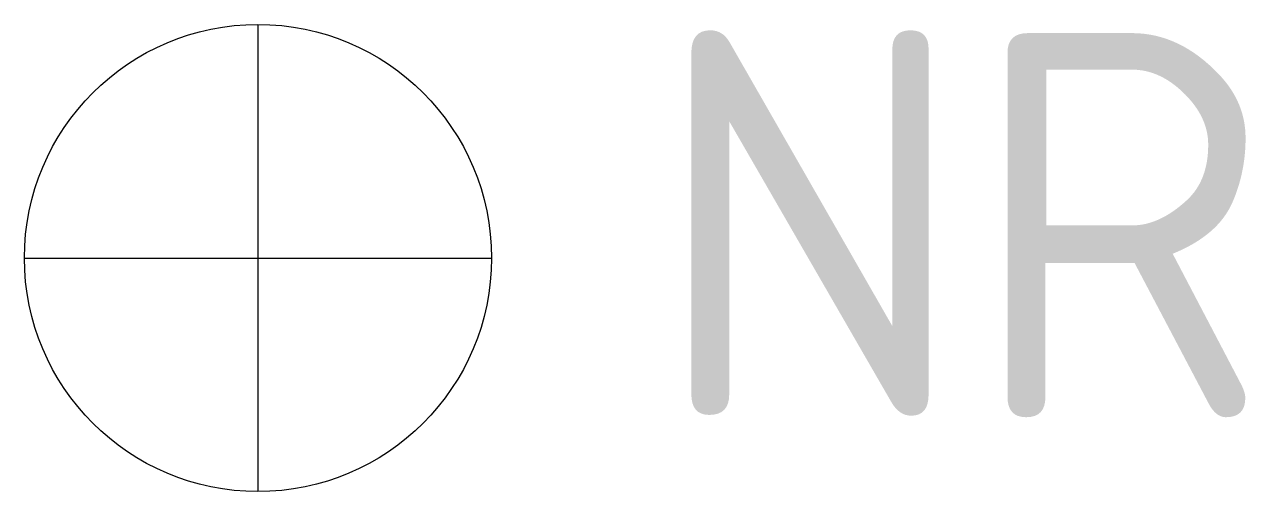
# Model space of a CAD drawing. Extents: x -1.51 to 6.4, y -1.51 to 1.51.
import ezdxf

# ---------------------------------------------------------------- set-up
doc = ezdxf.new("R2010")
doc.units = 0
doc.header["$LTSCALE"] = 0.2
doc.styles.add('NLCS-ISO', font='NLCS-ISO.ttf')

msp = doc.modelspace()

# ---------------------------------------------------------------- linework, layer by layer
at = {"color": 0, "linetype": 'Continuous'}
for p, q in [((0, 1.5141), (0, -1.5141)), ((-1.5141, 0), (1.5141, 0))]:
    msp.add_line(p, q, dxfattribs=at)
msp.add_circle((0, 0), 1.5141, dxfattribs=at)

# ---------------------------------------------------------------- texts
at = {"style": 'NLCS-ISO'}
msp.add_attdef('NR', (2.5536, -1.0322), '', height=2.5, dxfattribs=at)

doc.saveas('drawing.dxf')
